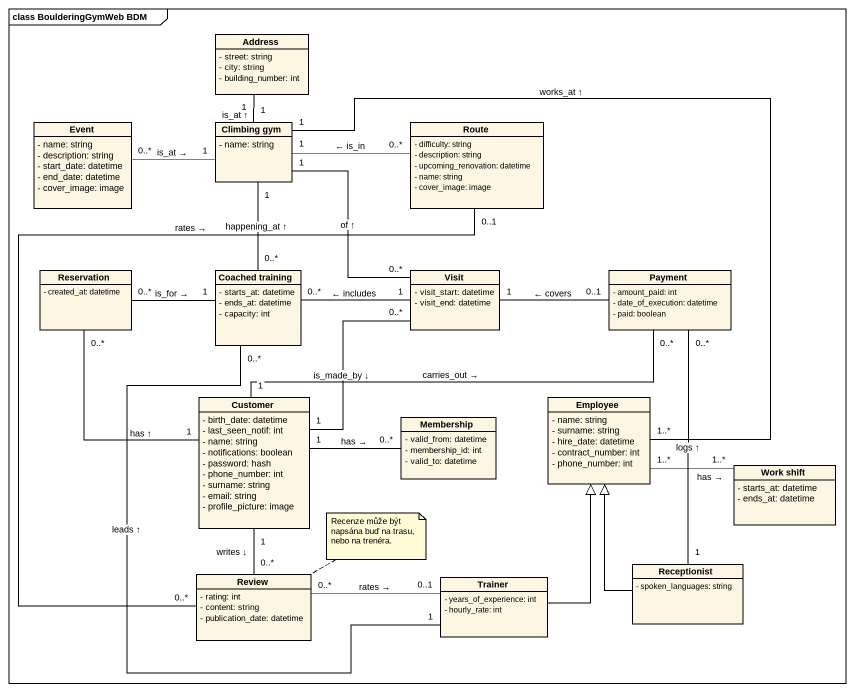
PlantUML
@startuml
mainframe class BoulderingGymWeb BDM
hide circle
hide empty members
skinparam classAttributeIconSize 0
class Address {
  - street: string
  - city: string
  - building_number: int
}
class Event {
  - name: string
  - description: string
  - start_date: datetime
  - end_date: datetime
  - cover_image: image
}
class "Climbing gym" as Climbing_gym {
  - name: string
}
class Route {
  - difficulty: string
  - description: string
  - upcoming_renovation: datetime
  - name: string
  - cover_image: image
}
class Reservation {
  - created_at: datetime
}
class "Coached training" as Coached_training {
  - starts_at: datetime
  - ends_at: datetime
  - capacity: int
}
class Visit {
  - visit_start: datetime
  - visit_end: datetime
}
class Payment {
  - amount_paid: int
  - date_of_execution: datetime
  - paid: boolean
}
class Customer {
  - birth_date: datetime
  - last_seen_notif: int
  - name: string
  - notifications: boolean
  - password: hash
  - phone_number: int
  - surname: string
  - email: string
  - profile_picture: image
}
class Employee {
  - name: string
  - surname: string
  - hire_date: datetime
  - contract_number: int
  - phone_number: int
}
class Membership {
  - valid_from: datetime
  - membership_id: int
  - valid_to: datetime
}
class "Work shift" as Work_shift {
  - starts_at: datetime
  - ends_at: datetime
}
class Review {
  - rating: int
  - content: string
  - publication_date: datetime
}
class Trainer {
  - years_of_experience: int
  - hourly_rate: int
}
class Receptionist {
  - spoken_languages: string
}
Event "0..*" -right- "1" Climbing_gym : is_at →
Climbing_gym "1" -up- "1" Address : is_at ↑
Climbing_gym "1" -right- "0..*" Route : ← is_in
Reservation "0..*" -right- "1" Coached_training : is_for →
Coached_training "0..*" -up- "1" Climbing_gym : happening_at ↑
Visit "0..*" -up- "1" Climbing_gym : of ↑
Visit "1" -left- "0..*" Coached_training : ← includes
Payment "0..1" -left- "1" Visit : ← covers
Customer "1" -up- "0..*" Reservation : has ↑
Customer "1" -up- "0..*" Visit : is_made_by ↓
Customer "1" -right- "0..*" Payment : carries_out →
Customer "1" -right- "0..*" Membership : has →
Customer "1" -- "0..*" Review : writes ↓
Employee "1..*" -up- "1" Climbing_gym : works_at ↑
Work_shift "1..*" -left- "1..*" Employee : has →
Review "0..*" -up- "0..1" Route : rates →
Review "0..*" -right- "0..1" Trainer : rates →
Trainer "1" -up- "0..*" Coached_training : leads ↑
Trainer -up-|> Employee
Receptionist "1" -up- "0..*" Payment : logs ↑
Receptionist -up-|> Employee
note right of Review : Recenze může být napsána buď na trasu, nebo na trenéra.
@enduml
